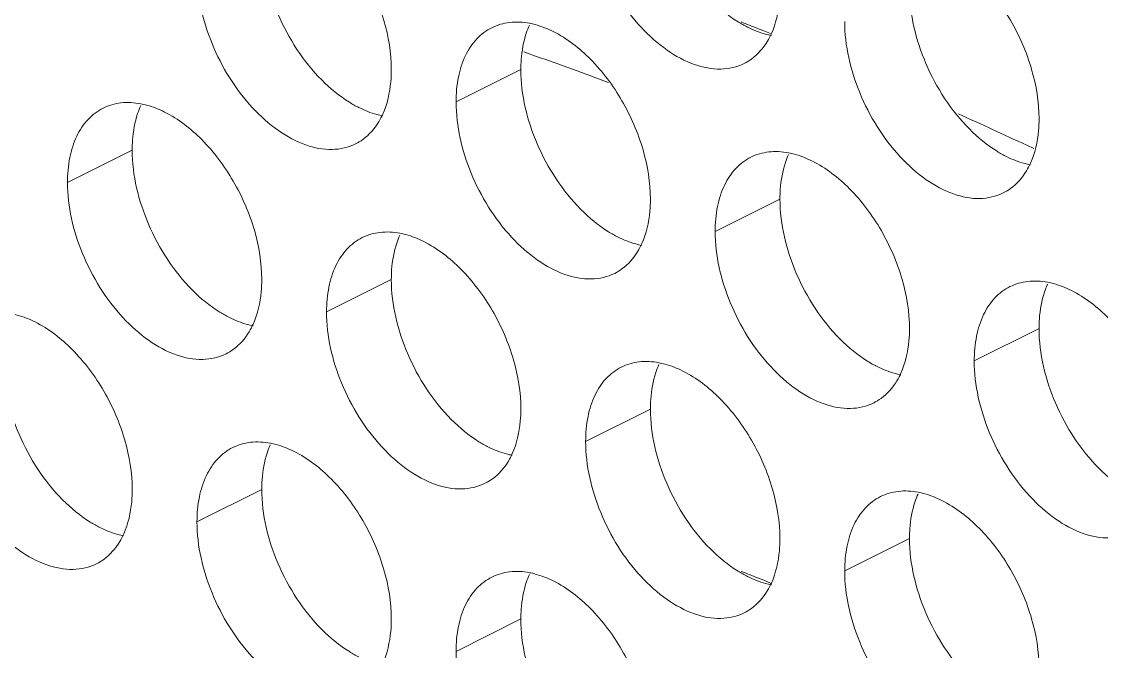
# Model space of a CAD drawing. Header units: millimetres. Extents: x 0 to 2524, y 0 to 1785.
# Drawn here: x 1860.19 to 1869.62, y 767.53 to 773.03 of the extents above; entities that cross this region are included whole.
import ezdxf

# ---------------------------------------------------------------- set-up
doc = ezdxf.new("R2010")
doc.units = ezdxf.units.MM
doc.header["$LTSCALE"] = 0.1
doc.layers.add('标注', color=251, linetype='Continuous', lineweight=9)

msp = doc.modelspace()

# ---------------------------------------------------------------- linework, layer by layer
at = {"layer": '标注'}
for p, q in [((1866.6183, 772.9744), (1866.672, 772.9529)), ((1866.672, 772.9529), (1866.731, 772.9292)), ((1864.5991, 772.7615), (1864.5767, 772.7694)), ((1864.6783, 772.7337), (1864.5991, 772.7615)), ((1864.5509, 772.6153), (1863.9852, 772.3324)), ((1861.1568, 771.9123), (1860.5911, 771.6295)), ((1861.1568, 771.9123), (1860.5911, 771.6295)), ((1868.9688, 771.9538), (1869.0297, 771.9251)), ((1866.8136, 771.4839), (1866.2479, 771.2011)), ((1863.4195, 770.781), (1862.8538, 770.4981)), ((1863.4195, 770.781), (1862.8538, 770.4981)), ((1869.0764, 770.3525), (1868.5107, 770.0697)), ((1865.6822, 769.6496), (1865.1166, 769.3667)), ((1865.6822, 769.6496), (1865.1166, 769.3667)), ((1862.2881, 768.9466), (1861.7224, 768.6638)), ((1867.945, 768.5182), (1867.3793, 768.2354)), ((1867.945, 768.5182), (1867.3793, 768.2354)), ((1866.6183, 768.1744), (1866.672, 768.1529)), ((1866.672, 768.1529), (1866.731, 768.1292)), ((1864.5509, 767.8153), (1863.9852, 767.5324))]:
    msp.add_line(p, q, dxfattribs=at)
for centre, radius, start, end in [((1850.9782, 733.8363), 42.1474, 68.21774, 68.42774), ((1865.2954, 772.7042), 0.734, 155.87957, 161.78032), ((1850.3317, 732.0915), 43.1001, 70.09916, 70.55716), ((1866.2993, 773.0748), 0.4532, 296.52559, 305.90341), ((1850.1711, 731.6477), 43.572, 69.66192, 70.09919), ((1861.9013, 772.0013), 0.734, 155.87957, 161.78032), ((1861.9013, 772.0013), 0.734, 155.87957, 161.78032), ((1849.6536, 730.747), 45.509, 64.88578, 65.71248), ((1862.9052, 772.3718), 0.4532, 296.52559, 305.90341), ((1867.5581, 771.5728), 0.734, 155.87957, 161.78032), ((1868.562, 771.9434), 0.4532, 296.52559, 305.90341), ((1864.164, 770.8699), 0.734, 155.87957, 161.78032), ((1864.164, 770.8699), 0.734, 155.87957, 161.78032), ((1865.1679, 771.2404), 0.4532, 296.52559, 305.90341), ((1869.8209, 770.4415), 0.734, 155.87957, 161.78032), ((1861.7738, 770.5375), 0.4532, 296.52559, 305.90341), ((1861.7738, 770.5375), 0.4532, 296.52559, 305.90341), ((1866.4268, 769.7385), 0.734, 155.87957, 161.78032), ((1866.4268, 769.7385), 0.734, 155.87957, 161.78032), ((1867.4307, 770.1091), 0.4532, 296.52559, 305.90341), ((1863.0326, 769.0356), 0.734, 155.87957, 161.78032), ((1864.0365, 769.4061), 0.4532, 296.52559, 305.90341), ((1864.0365, 769.4061), 0.4532, 296.52559, 305.90341), ((1868.6895, 768.6071), 0.734, 155.87957, 161.78032), ((1868.6895, 768.6071), 0.734, 155.87957, 161.78032), ((1860.6424, 768.7032), 0.4532, 296.52559, 305.90341), ((1850.9782, 729.0363), 42.1474, 68.21774, 68.42774), ((1865.2954, 767.9042), 0.734, 155.87957, 161.78032), ((1866.2993, 768.2748), 0.4532, 296.52559, 305.90341), ((1866.2993, 768.2748), 0.4532, 296.52559, 305.90341)]:
    msp.add_arc(centre, radius, start, end, dxfattribs=at)
for points, knots in [([(1866.5017, 772.6692), (1866.4391, 772.638), (1866.2892, 772.604), (1866.0514, 772.6518), (1865.813, 772.7824), (1865.5052, 773.06), (1865.2192, 773.5227), (1865.1166, 773.9551), (1865.1166, 774.1667)], [0, 0, 0, 0, 0.090718, 0.191742, 0.308104, 0.439279, 0.725532, 1, 1, 1, 1]), ([(1862.571, 774.0788), (1862.6916, 774.0184), (1862.9221, 773.8381), (1863.1884, 773.48), (1863.3695, 773.0613), (1863.4195, 772.7602), (1863.4195, 772.6153)], [0, 0, 0, 0, 0.229676, 0.488215, 0.753207, 1, 1, 1, 1]), ([(1862.8119, 772.5246), (1862.6504, 772.6874), (1862.3994, 773.0745), (1862.2881, 773.5251), (1862.2881, 773.7466)], [0, 0, 0, 0, 0.508684, 1, 1, 1, 1]), ([(1868.2278, 773.6503), (1868.3485, 773.59), (1868.579, 773.4097), (1868.8452, 773.0516), (1869.0263, 772.6329), (1869.0764, 772.3318), (1869.0764, 772.1868)], [0, 0, 0, 0, 0.229676, 0.488215, 0.753207, 1, 1, 1, 1]), ([(1863.1076, 771.9663), (1863.045, 771.9351), (1862.8951, 771.9011), (1862.6573, 771.9489), (1862.4189, 772.0795), (1862.1111, 772.357), (1861.825, 772.8197), (1861.7224, 773.2521), (1861.7224, 773.4638)], [0, 0, 0, 0, 0.090718, 0.191742, 0.308104, 0.439279, 0.725532, 1, 1, 1, 1]), ([(1866.8136, 773.3182), (1866.8136, 773.2826), (1866.8079, 773.1503), (1866.7787, 773.0177), (1866.739, 772.9293)], [0, 0, 0, 0, 0.268874, 1, 1, 1, 1]), ([(1868.4688, 772.0962), (1868.3072, 772.259), (1868.0562, 772.6461), (1867.945, 773.0967), (1867.945, 773.3182)], [0, 0, 0, 0, 0.508684, 1, 1, 1, 1]), ([(1866.5308, 772.9861), (1866.5023, 773.0003), (1866.3844, 773.0668), (1866.2789, 773.1541), (1866.206, 773.2276)], [0, 0, 0, 0, 0.235002, 1, 1, 1, 1]), ([(1864.2971, 772.9814), (1864.3454, 773.0055), (1864.4555, 773.0373), (1864.5691, 773.0304), (1864.626, 773.0196)], [0, 0, 0, 0, 0.482538, 1, 1, 1, 1]), ([(1868.7644, 771.5379), (1868.7018, 771.5066), (1868.5519, 771.4726), (1868.3141, 771.5204), (1868.0757, 771.651), (1867.7679, 771.9286), (1867.4819, 772.3913), (1867.3793, 772.8237), (1867.3793, 773.0354)], [0, 0, 0, 0, 0.090718, 0.191742, 0.308104, 0.439279, 0.725532, 1, 1, 1, 1]), ([(1863.9852, 772.3324), (1863.9852, 772.4053), (1863.9972, 772.5442), (1864.0562, 772.7344), (1864.1556, 772.8866), (1864.2482, 772.957), (1864.2971, 772.9814)], [0, 0, 0, 0, 0.289235, 0.54966, 0.782932, 1, 1, 1, 1]), ([(1864.5509, 772.6153), (1864.5509, 772.6437), (1864.5546, 772.7511), (1864.5734, 772.8585), (1864.5982, 772.9337)], [0, 0, 0, 0, 0.264225, 1, 1, 1, 1]), ([(1864.626, 773.0196), (1864.6432, 773.0163), (1864.7148, 772.9997), (1864.7837, 772.9724), (1864.8337, 772.9474)], [0, 0, 0, 0, 0.238696, 1, 1, 1, 1]), ([(1864.8337, 772.9474), (1864.9544, 772.8871), (1865.1849, 772.7067), (1865.4511, 772.3486), (1865.6322, 771.9299), (1865.6822, 771.6288), (1865.6822, 771.4839)], [0, 0, 0, 0, 0.229676, 0.488215, 0.753207, 1, 1, 1, 1]), ([(1866.7385, 772.9139), (1866.7212, 772.9172), (1866.6497, 772.9338), (1866.5808, 772.9611), (1866.5308, 772.9861)], [0, 0, 0, 0, 0.238696, 1, 1, 1, 1]), ([(1866.739, 772.9293), (1866.7287, 772.9064), (1866.6854, 772.8225), (1866.6213, 772.7483), (1866.5651, 772.7076)], [0, 0, 0, 0, 0.265525, 1, 1, 1, 1]), ([(1863.4195, 772.6153), (1863.4195, 772.5796), (1863.4138, 772.4474), (1863.3846, 772.3148), (1863.3449, 772.2264)], [0, 0, 0, 0, 0.268874, 1, 1, 1, 1]), ([(1865.0747, 771.3932), (1864.9131, 771.556), (1864.6621, 771.9432), (1864.5509, 772.3938), (1864.5509, 772.6153)], [0, 0, 0, 0, 0.508684, 1, 1, 1, 1]), ([(1863.1367, 772.2831), (1863.1082, 772.2974), (1862.9903, 772.3639), (1862.8848, 772.4512), (1862.8119, 772.5246)], [0, 0, 0, 0, 0.235002, 1, 1, 1, 1]), ([(1860.5911, 771.6295), (1860.5911, 771.7023), (1860.6031, 771.8413), (1860.6621, 772.0314), (1860.7615, 772.1837), (1860.854, 772.2541), (1860.903, 772.2785)], [0, 0, 0, 0, 0.289235, 0.54966, 0.782932, 1, 1, 1, 1]), ([(1860.5911, 771.6295), (1860.5911, 771.7023), (1860.6031, 771.8413), (1860.6621, 772.0314), (1860.7615, 772.1837), (1860.854, 772.2541), (1860.903, 772.2785)], [0, 0, 0, 0, 0.289235, 0.54966, 0.782932, 1, 1, 1, 1]), ([(1860.903, 772.2785), (1860.9513, 772.3026), (1861.0614, 772.3343), (1861.175, 772.3275), (1861.2319, 772.3166)], [0, 0, 0, 0, 0.482538, 1, 1, 1, 1]), ([(1860.903, 772.2785), (1860.9513, 772.3026), (1861.0614, 772.3343), (1861.175, 772.3275), (1861.2319, 772.3166)], [0, 0, 0, 0, 0.482538, 1, 1, 1, 1]), ([(1861.2319, 772.3166), (1861.2491, 772.3133), (1861.3207, 772.2967), (1861.3896, 772.2694), (1861.4396, 772.2444)], [0, 0, 0, 0, 0.238696, 1, 1, 1, 1]), ([(1861.2319, 772.3166), (1861.2491, 772.3133), (1861.3207, 772.2967), (1861.3896, 772.2694), (1861.4396, 772.2444)], [0, 0, 0, 0, 0.238696, 1, 1, 1, 1]), ([(1863.3443, 772.211), (1863.3271, 772.2143), (1863.2556, 772.2309), (1863.1867, 772.2581), (1863.1367, 772.2831)], [0, 0, 0, 0, 0.238696, 1, 1, 1, 1]), ([(1865.3703, 770.8349), (1865.3077, 770.8037), (1865.1578, 770.7697), (1864.92, 770.8175), (1864.6816, 770.9481), (1864.3738, 771.2257), (1864.0878, 771.6884), (1863.9852, 772.1208), (1863.9852, 772.3324)], [0, 0, 0, 0, 0.090718, 0.191742, 0.308104, 0.439279, 0.725532, 1, 1, 1, 1]), ([(1861.1568, 771.9123), (1861.1568, 771.9407), (1861.1604, 772.0482), (1861.1793, 772.1556), (1861.2041, 772.2307)], [0, 0, 0, 0, 0.264225, 1, 1, 1, 1]), ([(1861.1568, 771.9123), (1861.1568, 771.9407), (1861.1604, 772.0482), (1861.1793, 772.1556), (1861.2041, 772.2307)], [0, 0, 0, 0, 0.264225, 1, 1, 1, 1]), ([(1861.4396, 772.2444), (1861.5602, 772.1841), (1861.7908, 772.0038), (1862.057, 771.6457), (1862.2381, 771.227), (1862.2881, 770.9259), (1862.2881, 770.781)], [0, 0, 0, 0, 0.229676, 0.488215, 0.753207, 1, 1, 1, 1]), ([(1861.4396, 772.2444), (1861.5602, 772.1841), (1861.7908, 772.0038), (1862.057, 771.6457), (1862.2381, 771.227), (1862.2881, 770.9259), (1862.2881, 770.781)], [0, 0, 0, 0, 0.229676, 0.488215, 0.753207, 1, 1, 1, 1]), ([(1863.3449, 772.2264), (1863.3346, 772.2035), (1863.2913, 772.1195), (1863.2272, 772.0454), (1863.171, 772.0047)], [0, 0, 0, 0, 0.265525, 1, 1, 1, 1]), ([(1869.0764, 772.1868), (1869.0764, 772.1512), (1869.0707, 772.019), (1869.0414, 771.8863), (1869.0017, 771.798)], [0, 0, 0, 0, 0.268874, 1, 1, 1, 1]), ([(1868.7935, 771.8547), (1868.7651, 771.8689), (1868.6472, 771.9354), (1868.5417, 772.0228), (1868.4688, 772.0962)], [0, 0, 0, 0, 0.235002, 1, 1, 1, 1]), ([(1861.6806, 770.6903), (1861.519, 770.8531), (1861.268, 771.2402), (1861.1568, 771.6908), (1861.1568, 771.9123)], [0, 0, 0, 0, 0.508684, 1, 1, 1, 1]), ([(1861.6806, 770.6903), (1861.519, 770.8531), (1861.268, 771.2402), (1861.1568, 771.6908), (1861.1568, 771.9123)], [0, 0, 0, 0, 0.508684, 1, 1, 1, 1]), ([(1866.5598, 771.85), (1866.6081, 771.8741), (1866.7182, 771.9059), (1866.8319, 771.8991), (1866.8888, 771.8882)], [0, 0, 0, 0, 0.482538, 1, 1, 1, 1]), ([(1866.2479, 771.2011), (1866.2479, 771.2739), (1866.2599, 771.4128), (1866.319, 771.603), (1866.4183, 771.7552), (1866.5109, 771.8256), (1866.5598, 771.85)], [0, 0, 0, 0, 0.289235, 0.54966, 0.782932, 1, 1, 1, 1]), ([(1866.8136, 771.4839), (1866.8136, 771.5123), (1866.8173, 771.6198), (1866.8361, 771.7272), (1866.8609, 771.8023)], [0, 0, 0, 0, 0.264225, 1, 1, 1, 1]), ([(1866.8888, 771.8882), (1866.906, 771.8849), (1866.9775, 771.8683), (1867.0465, 771.841), (1867.0965, 771.816)], [0, 0, 0, 0, 0.238696, 1, 1, 1, 1]), ([(1867.0965, 771.816), (1867.2171, 771.7557), (1867.4476, 771.5753), (1867.7138, 771.2173), (1867.895, 770.7985), (1867.945, 770.4975), (1867.945, 770.3525)], [0, 0, 0, 0, 0.229676, 0.488215, 0.753207, 1, 1, 1, 1]), ([(1869.0012, 771.7825), (1868.984, 771.7858), (1868.9124, 771.8024), (1868.8435, 771.8297), (1868.7935, 771.8547)], [0, 0, 0, 0, 0.238696, 1, 1, 1, 1]), ([(1869.0017, 771.798), (1868.9914, 771.7751), (1868.9482, 771.6911), (1868.8841, 771.617), (1868.8278, 771.5763)], [0, 0, 0, 0, 0.265525, 1, 1, 1, 1]), ([(1861.9762, 770.132), (1861.9136, 770.1007), (1861.7637, 770.0668), (1861.5259, 770.1145), (1861.2875, 770.2452), (1860.9797, 770.5227), (1860.6937, 770.9854), (1860.5911, 771.4178), (1860.5911, 771.6295)], [0, 0, 0, 0, 0.090718, 0.191742, 0.308104, 0.439279, 0.725532, 1, 1, 1, 1]), ([(1861.9762, 770.132), (1861.9136, 770.1007), (1861.7637, 770.0668), (1861.5259, 770.1145), (1861.2875, 770.2452), (1860.9797, 770.5227), (1860.6937, 770.9854), (1860.5911, 771.4178), (1860.5911, 771.6295)], [0, 0, 0, 0, 0.090718, 0.191742, 0.308104, 0.439279, 0.725532, 1, 1, 1, 1]), ([(1865.6822, 771.4839), (1865.6822, 771.4483), (1865.6765, 771.316), (1865.6473, 771.1834), (1865.6076, 771.095)], [0, 0, 0, 0, 0.268874, 1, 1, 1, 1]), ([(1867.3374, 770.2619), (1867.1759, 770.4246), (1866.9249, 770.8118), (1866.8136, 771.2624), (1866.8136, 771.4839)], [0, 0, 0, 0, 0.508684, 1, 1, 1, 1]), ([(1865.3994, 771.1518), (1865.371, 771.166), (1865.2531, 771.2325), (1865.1476, 771.3198), (1865.0747, 771.3932)], [0, 0, 0, 0, 0.235002, 1, 1, 1, 1]), ([(1862.8538, 770.4981), (1862.8538, 770.571), (1862.8658, 770.7099), (1862.9248, 770.9001), (1863.0242, 771.0523), (1863.1168, 771.1227), (1863.1657, 771.1471)], [0, 0, 0, 0, 0.289235, 0.54966, 0.782932, 1, 1, 1, 1]), ([(1862.8538, 770.4981), (1862.8538, 770.571), (1862.8658, 770.7099), (1862.9248, 770.9001), (1863.0242, 771.0523), (1863.1168, 771.1227), (1863.1657, 771.1471)], [0, 0, 0, 0, 0.289235, 0.54966, 0.782932, 1, 1, 1, 1]), ([(1863.1657, 771.1471), (1863.214, 771.1712), (1863.3241, 771.2029), (1863.4378, 771.1961), (1863.4946, 771.1853)], [0, 0, 0, 0, 0.482538, 1, 1, 1, 1]), ([(1863.1657, 771.1471), (1863.214, 771.1712), (1863.3241, 771.2029), (1863.4378, 771.1961), (1863.4946, 771.1853)], [0, 0, 0, 0, 0.482538, 1, 1, 1, 1]), ([(1863.4946, 771.1853), (1863.5119, 771.182), (1863.5834, 771.1653), (1863.6523, 771.1381), (1863.7023, 771.1131)], [0, 0, 0, 0, 0.238696, 1, 1, 1, 1]), ([(1863.4946, 771.1853), (1863.5119, 771.182), (1863.5834, 771.1653), (1863.6523, 771.1381), (1863.7023, 771.1131)], [0, 0, 0, 0, 0.238696, 1, 1, 1, 1]), ([(1865.6071, 771.0796), (1865.5899, 771.0829), (1865.5183, 771.0995), (1865.4494, 771.1268), (1865.3994, 771.1518)], [0, 0, 0, 0, 0.238696, 1, 1, 1, 1]), ([(1867.6331, 769.7035), (1867.5705, 769.6723), (1867.4205, 769.6383), (1867.1828, 769.6861), (1866.9443, 769.8167), (1866.6366, 770.0943), (1866.3505, 770.557), (1866.2479, 770.9894), (1866.2479, 771.2011)], [0, 0, 0, 0, 0.090718, 0.191742, 0.308104, 0.439279, 0.725532, 1, 1, 1, 1]), ([(1863.4195, 770.781), (1863.4195, 770.8094), (1863.4232, 770.9168), (1863.442, 771.0242), (1863.4668, 771.0994)], [0, 0, 0, 0, 0.264225, 1, 1, 1, 1]), ([(1863.4195, 770.781), (1863.4195, 770.8094), (1863.4232, 770.9168), (1863.442, 771.0242), (1863.4668, 771.0994)], [0, 0, 0, 0, 0.264225, 1, 1, 1, 1]), ([(1863.7023, 771.1131), (1863.823, 771.0528), (1864.0535, 770.8724), (1864.3197, 770.5143), (1864.5009, 770.0956), (1864.5509, 769.7945), (1864.5509, 769.6496)], [0, 0, 0, 0, 0.229676, 0.488215, 0.753207, 1, 1, 1, 1]), ([(1863.7023, 771.1131), (1863.823, 771.0528), (1864.0535, 770.8724), (1864.3197, 770.5143), (1864.5009, 770.0956), (1864.5509, 769.7945), (1864.5509, 769.6496)], [0, 0, 0, 0, 0.229676, 0.488215, 0.753207, 1, 1, 1, 1]), ([(1865.6076, 771.095), (1865.5973, 771.0721), (1865.5541, 770.9882), (1865.4899, 770.914), (1865.4337, 770.8733)], [0, 0, 0, 0, 0.265525, 1, 1, 1, 1]), ([(1862.2881, 770.781), (1862.2881, 770.7453), (1862.2824, 770.6131), (1862.2532, 770.4804), (1862.2135, 770.3921)], [0, 0, 0, 0, 0.268874, 1, 1, 1, 1]), ([(1862.2881, 770.781), (1862.2881, 770.7453), (1862.2824, 770.6131), (1862.2532, 770.4804), (1862.2135, 770.3921)], [0, 0, 0, 0, 0.268874, 1, 1, 1, 1]), ([(1863.9433, 769.5589), (1863.7817, 769.7217), (1863.5307, 770.1089), (1863.4195, 770.5594), (1863.4195, 770.781)], [0, 0, 0, 0, 0.508684, 1, 1, 1, 1]), ([(1863.9433, 769.5589), (1863.7817, 769.7217), (1863.5307, 770.1089), (1863.4195, 770.5594), (1863.4195, 770.781)], [0, 0, 0, 0, 0.508684, 1, 1, 1, 1]), ([(1868.8226, 770.7187), (1868.8709, 770.7428), (1868.981, 770.7745), (1869.0946, 770.7677), (1869.1515, 770.7568)], [0, 0, 0, 0, 0.482538, 1, 1, 1, 1]), ([(1862.0053, 770.4488), (1861.9769, 770.463), (1861.8589, 770.5295), (1861.7534, 770.6169), (1861.6806, 770.6903)], [0, 0, 0, 0, 0.235002, 1, 1, 1, 1]), ([(1862.0053, 770.4488), (1861.9769, 770.463), (1861.8589, 770.5295), (1861.7534, 770.6169), (1861.6806, 770.6903)], [0, 0, 0, 0, 0.235002, 1, 1, 1, 1]), ([(1868.5107, 770.0697), (1868.5107, 770.1425), (1868.5227, 770.2815), (1868.5817, 770.4716), (1868.6811, 770.6239), (1868.7736, 770.6943), (1868.8226, 770.7187)], [0, 0, 0, 0, 0.289235, 0.54966, 0.782932, 1, 1, 1, 1]), ([(1869.0764, 770.3525), (1869.0764, 770.3809), (1869.08, 770.4884), (1869.0989, 770.5958), (1869.1237, 770.6709)], [0, 0, 0, 0, 0.264225, 1, 1, 1, 1]), ([(1869.1515, 770.7568), (1869.1687, 770.7535), (1869.2403, 770.7369), (1869.3092, 770.7096), (1869.3592, 770.6847)], [0, 0, 0, 0, 0.238696, 1, 1, 1, 1]), ([(1869.3592, 770.6847), (1869.4798, 770.6243), (1869.7104, 770.444), (1869.9766, 770.0859), (1870.1577, 769.6672), (1870.2077, 769.3661), (1870.2077, 769.2212)], [0, 0, 0, 0, 0.229676, 0.488215, 0.753207, 1, 1, 1, 1]), ([(1860.1005, 770.4823), (1860.1177, 770.479), (1860.1893, 770.4624), (1860.2582, 770.4351), (1860.3082, 770.4101)], [0, 0, 0, 0, 0.238696, 1, 1, 1, 1]), ([(1864.239, 769.0006), (1864.1764, 768.9694), (1864.0264, 768.9354), (1863.7886, 768.9832), (1863.5502, 769.1138), (1863.2424, 769.3914), (1862.9564, 769.8541), (1862.8538, 770.2865), (1862.8538, 770.4981)], [0, 0, 0, 0, 0.090718, 0.191742, 0.308104, 0.439279, 0.725532, 1, 1, 1, 1]), ([(1864.239, 769.0006), (1864.1764, 768.9694), (1864.0264, 768.9354), (1863.7886, 768.9832), (1863.5502, 769.1138), (1863.2424, 769.3914), (1862.9564, 769.8541), (1862.8538, 770.2865), (1862.8538, 770.4981)], [0, 0, 0, 0, 0.090718, 0.191742, 0.308104, 0.439279, 0.725532, 1, 1, 1, 1]), ([(1860.3082, 770.4101), (1860.4289, 770.3498), (1860.6594, 770.1695), (1860.9256, 769.8114), (1861.1067, 769.3927), (1861.1568, 769.0916), (1861.1568, 768.9466)], [0, 0, 0, 0, 0.229676, 0.488215, 0.753207, 1, 1, 1, 1]), ([(1862.213, 770.3766), (1862.1958, 770.3799), (1862.1242, 770.3966), (1862.0553, 770.4238), (1862.0053, 770.4488)], [0, 0, 0, 0, 0.238696, 1, 1, 1, 1]), ([(1862.213, 770.3766), (1862.1958, 770.3799), (1862.1242, 770.3966), (1862.0553, 770.4238), (1862.0053, 770.4488)], [0, 0, 0, 0, 0.238696, 1, 1, 1, 1]), ([(1862.2135, 770.3921), (1862.2032, 770.3692), (1862.1599, 770.2852), (1862.0958, 770.2111), (1862.0396, 770.1704)], [0, 0, 0, 0, 0.265525, 1, 1, 1, 1]), ([(1862.2135, 770.3921), (1862.2032, 770.3692), (1862.1599, 770.2852), (1862.0958, 770.2111), (1862.0396, 770.1704)], [0, 0, 0, 0, 0.265525, 1, 1, 1, 1]), ([(1867.945, 770.3525), (1867.945, 770.3169), (1867.9393, 770.1846), (1867.9101, 770.052), (1867.8704, 769.9637)], [0, 0, 0, 0, 0.268874, 1, 1, 1, 1]), ([(1869.6002, 769.1305), (1869.4386, 769.2933), (1869.1876, 769.6804), (1869.0764, 770.131), (1869.0764, 770.3525)], [0, 0, 0, 0, 0.508684, 1, 1, 1, 1]), ([(1867.6621, 770.0204), (1867.6337, 770.0346), (1867.5158, 770.1011), (1867.4103, 770.1884), (1867.3374, 770.2619)], [0, 0, 0, 0, 0.235002, 1, 1, 1, 1]), ([(1860.5492, 768.856), (1860.3876, 769.0188), (1860.1366, 769.4059), (1860.0254, 769.8565), (1860.0254, 770.078)], [0, 0, 0, 0, 0.508684, 1, 1, 1, 1]), ([(1865.1166, 769.3667), (1865.1166, 769.4396), (1865.1286, 769.5785), (1865.1876, 769.7687), (1865.287, 769.9209), (1865.3795, 769.9913), (1865.4285, 770.0157)], [0, 0, 0, 0, 0.289235, 0.54966, 0.782932, 1, 1, 1, 1]), ([(1865.1166, 769.3667), (1865.1166, 769.4396), (1865.1286, 769.5785), (1865.1876, 769.7687), (1865.287, 769.9209), (1865.3795, 769.9913), (1865.4285, 770.0157)], [0, 0, 0, 0, 0.289235, 0.54966, 0.782932, 1, 1, 1, 1]), ([(1865.4285, 770.0157), (1865.4768, 770.0398), (1865.5869, 770.0716), (1865.7005, 770.0648), (1865.7574, 770.0539)], [0, 0, 0, 0, 0.482538, 1, 1, 1, 1]), ([(1865.4285, 770.0157), (1865.4768, 770.0398), (1865.5869, 770.0716), (1865.7005, 770.0648), (1865.7574, 770.0539)], [0, 0, 0, 0, 0.482538, 1, 1, 1, 1]), ([(1865.7574, 770.0539), (1865.7746, 770.0506), (1865.8462, 770.034), (1865.9151, 770.0067), (1865.9651, 769.9817)], [0, 0, 0, 0, 0.238696, 1, 1, 1, 1]), ([(1865.7574, 770.0539), (1865.7746, 770.0506), (1865.8462, 770.034), (1865.9151, 770.0067), (1865.9651, 769.9817)], [0, 0, 0, 0, 0.238696, 1, 1, 1, 1]), ([(1867.8698, 769.9482), (1867.8526, 769.9515), (1867.781, 769.9681), (1867.7121, 769.9954), (1867.6621, 770.0204)], [0, 0, 0, 0, 0.238696, 1, 1, 1, 1]), ([(1869.8958, 768.5722), (1869.8332, 768.5409), (1869.6833, 768.507), (1869.4455, 768.5547), (1869.2071, 768.6854), (1868.8993, 768.9629), (1868.6133, 769.4256), (1868.5107, 769.858), (1868.5107, 770.0697)], [0, 0, 0, 0, 0.090718, 0.191742, 0.308104, 0.439279, 0.725532, 1, 1, 1, 1]), ([(1865.6822, 769.6496), (1865.6822, 769.678), (1865.6859, 769.7855), (1865.7047, 769.8929), (1865.7296, 769.968)], [0, 0, 0, 0, 0.264225, 1, 1, 1, 1]), ([(1865.6822, 769.6496), (1865.6822, 769.678), (1865.6859, 769.7855), (1865.7047, 769.8929), (1865.7296, 769.968)], [0, 0, 0, 0, 0.264225, 1, 1, 1, 1]), ([(1865.9651, 769.9817), (1866.0857, 769.9214), (1866.3163, 769.741), (1866.5825, 769.383), (1866.7636, 768.9642), (1866.8136, 768.6632), (1866.8136, 768.5182)], [0, 0, 0, 0, 0.229676, 0.488215, 0.753207, 1, 1, 1, 1]), ([(1865.9651, 769.9817), (1866.0857, 769.9214), (1866.3163, 769.741), (1866.5825, 769.383), (1866.7636, 768.9642), (1866.8136, 768.6632), (1866.8136, 768.5182)], [0, 0, 0, 0, 0.229676, 0.488215, 0.753207, 1, 1, 1, 1]), ([(1867.8704, 769.9637), (1867.8601, 769.9408), (1867.8168, 769.8568), (1867.7527, 769.7827), (1867.6965, 769.7419)], [0, 0, 0, 0, 0.265525, 1, 1, 1, 1]), ([(1860.8449, 768.2977), (1860.7823, 768.2664), (1860.6323, 768.2324), (1860.3945, 768.2802), (1860.1561, 768.4108), (1859.8483, 768.6884), (1859.5623, 769.1511), (1859.4597, 769.5835), (1859.4597, 769.7952)], [0, 0, 0, 0, 0.090718, 0.191742, 0.308104, 0.439279, 0.725532, 1, 1, 1, 1]), ([(1864.5509, 769.6496), (1864.5509, 769.614), (1864.5452, 769.4817), (1864.5159, 769.3491), (1864.4762, 769.2607)], [0, 0, 0, 0, 0.268874, 1, 1, 1, 1]), ([(1864.5509, 769.6496), (1864.5509, 769.614), (1864.5452, 769.4817), (1864.5159, 769.3491), (1864.4762, 769.2607)], [0, 0, 0, 0, 0.268874, 1, 1, 1, 1]), ([(1866.206, 768.4276), (1866.0445, 768.5903), (1865.7935, 768.9775), (1865.6822, 769.4281), (1865.6822, 769.6496)], [0, 0, 0, 0, 0.508684, 1, 1, 1, 1]), ([(1866.206, 768.4276), (1866.0445, 768.5903), (1865.7935, 768.9775), (1865.6822, 769.4281), (1865.6822, 769.6496)], [0, 0, 0, 0, 0.508684, 1, 1, 1, 1]), ([(1864.268, 769.3175), (1864.2396, 769.3317), (1864.1217, 769.3982), (1864.0162, 769.4855), (1863.9433, 769.5589)], [0, 0, 0, 0, 0.235002, 1, 1, 1, 1]), ([(1864.268, 769.3175), (1864.2396, 769.3317), (1864.1217, 769.3982), (1864.0162, 769.4855), (1863.9433, 769.5589)], [0, 0, 0, 0, 0.235002, 1, 1, 1, 1]), ([(1862.0343, 769.3128), (1862.0827, 769.3369), (1862.1927, 769.3686), (1862.3064, 769.3618), (1862.3633, 769.3509)], [0, 0, 0, 0, 0.482538, 1, 1, 1, 1]), ([(1862.3633, 769.3509), (1862.3805, 769.3477), (1862.4521, 769.331), (1862.521, 769.3038), (1862.571, 769.2788)], [0, 0, 0, 0, 0.238696, 1, 1, 1, 1]), ([(1866.5017, 767.8692), (1866.4391, 767.838), (1866.2892, 767.804), (1866.0514, 767.8518), (1865.813, 767.9824), (1865.5052, 768.26), (1865.2192, 768.7227), (1865.1166, 769.1551), (1865.1166, 769.3667)], [0, 0, 0, 0, 0.090718, 0.191742, 0.308104, 0.439279, 0.725532, 1, 1, 1, 1]), ([(1866.5017, 767.8692), (1866.4391, 767.838), (1866.2892, 767.804), (1866.0514, 767.8518), (1865.813, 767.9824), (1865.5052, 768.26), (1865.2192, 768.7227), (1865.1166, 769.1551), (1865.1166, 769.3667)], [0, 0, 0, 0, 0.090718, 0.191742, 0.308104, 0.439279, 0.725532, 1, 1, 1, 1]), ([(1861.7224, 768.6638), (1861.7224, 768.7366), (1861.7344, 768.8756), (1861.7935, 769.0658), (1861.8929, 769.218), (1861.9854, 769.2884), (1862.0343, 769.3128)], [0, 0, 0, 0, 0.289235, 0.54966, 0.782932, 1, 1, 1, 1]), ([(1862.2881, 768.9466), (1862.2881, 768.9751), (1862.2918, 769.0825), (1862.3106, 769.1899), (1862.3355, 769.2651)], [0, 0, 0, 0, 0.264225, 1, 1, 1, 1]), ([(1862.571, 769.2788), (1862.6916, 769.2184), (1862.9221, 769.0381), (1863.1884, 768.68), (1863.3695, 768.2613), (1863.4195, 767.9602), (1863.4195, 767.8153)], [0, 0, 0, 0, 0.229676, 0.488215, 0.753207, 1, 1, 1, 1]), ([(1864.4757, 769.2453), (1864.4585, 769.2486), (1864.3869, 769.2652), (1864.318, 769.2925), (1864.268, 769.3175)], [0, 0, 0, 0, 0.238696, 1, 1, 1, 1]), ([(1864.4757, 769.2453), (1864.4585, 769.2486), (1864.3869, 769.2652), (1864.318, 769.2925), (1864.268, 769.3175)], [0, 0, 0, 0, 0.238696, 1, 1, 1, 1]), ([(1864.4762, 769.2607), (1864.466, 769.2378), (1864.4227, 769.1538), (1864.3586, 769.0797), (1864.3023, 769.039)], [0, 0, 0, 0, 0.265525, 1, 1, 1, 1]), ([(1864.4762, 769.2607), (1864.466, 769.2378), (1864.4227, 769.1538), (1864.3586, 769.0797), (1864.3023, 769.039)], [0, 0, 0, 0, 0.265525, 1, 1, 1, 1]), ([(1869.9249, 768.889), (1869.8965, 768.9032), (1869.7785, 768.9697), (1869.673, 769.0571), (1869.6002, 769.1305)], [0, 0, 0, 0, 0.235002, 1, 1, 1, 1]), ([(1861.1568, 768.9466), (1861.1568, 768.911), (1861.1511, 768.7788), (1861.1218, 768.6461), (1861.0821, 768.5578)], [0, 0, 0, 0, 0.268874, 1, 1, 1, 1]), ([(1862.8119, 767.7246), (1862.6504, 767.8874), (1862.3994, 768.2745), (1862.2881, 768.7251), (1862.2881, 768.9466)], [0, 0, 0, 0, 0.508684, 1, 1, 1, 1]), ([(1867.3793, 768.2354), (1867.3793, 768.3082), (1867.3913, 768.4471), (1867.4503, 768.6373), (1867.5497, 768.7895), (1867.6423, 768.86), (1867.6912, 768.8844)], [0, 0, 0, 0, 0.289235, 0.54966, 0.782932, 1, 1, 1, 1]), ([(1867.3793, 768.2354), (1867.3793, 768.3082), (1867.3913, 768.4471), (1867.4503, 768.6373), (1867.5497, 768.7895), (1867.6423, 768.86), (1867.6912, 768.8844)], [0, 0, 0, 0, 0.289235, 0.54966, 0.782932, 1, 1, 1, 1]), ([(1867.6912, 768.8844), (1867.7395, 768.9085), (1867.8496, 768.9402), (1867.9633, 768.9334), (1868.0201, 768.9225)], [0, 0, 0, 0, 0.482538, 1, 1, 1, 1]), ([(1867.6912, 768.8844), (1867.7395, 768.9085), (1867.8496, 768.9402), (1867.9633, 768.9334), (1868.0201, 768.9225)], [0, 0, 0, 0, 0.482538, 1, 1, 1, 1]), ([(1868.0201, 768.9225), (1868.0373, 768.9192), (1868.1089, 768.9026), (1868.1778, 768.8753), (1868.2278, 768.8503)], [0, 0, 0, 0, 0.238696, 1, 1, 1, 1]), ([(1868.0201, 768.9225), (1868.0373, 768.9192), (1868.1089, 768.9026), (1868.1778, 768.8753), (1868.2278, 768.8503)], [0, 0, 0, 0, 0.238696, 1, 1, 1, 1]), ([(1860.8739, 768.6145), (1860.8455, 768.6287), (1860.7276, 768.6952), (1860.6221, 768.7826), (1860.5492, 768.856)], [0, 0, 0, 0, 0.235002, 1, 1, 1, 1]), ([(1867.945, 768.5182), (1867.945, 768.5466), (1867.9487, 768.6541), (1867.9675, 768.7615), (1867.9923, 768.8366)], [0, 0, 0, 0, 0.264225, 1, 1, 1, 1]), ([(1867.945, 768.5182), (1867.945, 768.5466), (1867.9487, 768.6541), (1867.9675, 768.7615), (1867.9923, 768.8366)], [0, 0, 0, 0, 0.264225, 1, 1, 1, 1]), ([(1868.2278, 768.8503), (1868.3485, 768.79), (1868.579, 768.6097), (1868.8452, 768.2516), (1869.0263, 767.8329), (1869.0764, 767.5318), (1869.0764, 767.3868)], [0, 0, 0, 0, 0.229676, 0.488215, 0.753207, 1, 1, 1, 1]), ([(1868.2278, 768.8503), (1868.3485, 768.79), (1868.579, 768.6097), (1868.8452, 768.2516), (1869.0263, 767.8329), (1869.0764, 767.5318), (1869.0764, 767.3868)], [0, 0, 0, 0, 0.229676, 0.488215, 0.753207, 1, 1, 1, 1]), ([(1861.0816, 768.5423), (1861.0644, 768.5456), (1860.9928, 768.5622), (1860.9239, 768.5895), (1860.8739, 768.6145)], [0, 0, 0, 0, 0.238696, 1, 1, 1, 1]), ([(1863.1076, 767.1663), (1863.045, 767.1351), (1862.8951, 767.1011), (1862.6573, 767.1489), (1862.4189, 767.2795), (1862.1111, 767.557), (1861.825, 768.0197), (1861.7224, 768.4521), (1861.7224, 768.6638)], [0, 0, 0, 0, 0.090718, 0.191742, 0.308104, 0.439279, 0.725532, 1, 1, 1, 1]), ([(1861.0821, 768.5578), (1861.0718, 768.5349), (1861.0286, 768.4509), (1860.9645, 768.3768), (1860.9082, 768.3361)], [0, 0, 0, 0, 0.265525, 1, 1, 1, 1]), ([(1866.8136, 768.5182), (1866.8136, 768.4826), (1866.8079, 768.3503), (1866.7787, 768.2177), (1866.739, 768.1293)], [0, 0, 0, 0, 0.268874, 1, 1, 1, 1]), ([(1866.8136, 768.5182), (1866.8136, 768.4826), (1866.8079, 768.3503), (1866.7787, 768.2177), (1866.739, 768.1293)], [0, 0, 0, 0, 0.268874, 1, 1, 1, 1]), ([(1868.4688, 767.2962), (1868.3072, 767.459), (1868.0562, 767.8461), (1867.945, 768.2967), (1867.945, 768.5182)], [0, 0, 0, 0, 0.508684, 1, 1, 1, 1]), ([(1868.4688, 767.2962), (1868.3072, 767.459), (1868.0562, 767.8461), (1867.945, 768.2967), (1867.945, 768.5182)], [0, 0, 0, 0, 0.508684, 1, 1, 1, 1]), ([(1866.5308, 768.1861), (1866.5023, 768.2003), (1866.3844, 768.2668), (1866.2789, 768.3541), (1866.206, 768.4276)], [0, 0, 0, 0, 0.235002, 1, 1, 1, 1]), ([(1866.5308, 768.1861), (1866.5023, 768.2003), (1866.3844, 768.2668), (1866.2789, 768.3541), (1866.206, 768.4276)], [0, 0, 0, 0, 0.235002, 1, 1, 1, 1]), ([(1864.2971, 768.1814), (1864.3454, 768.2055), (1864.4555, 768.2373), (1864.5691, 768.2304), (1864.626, 768.2196)], [0, 0, 0, 0, 0.482538, 1, 1, 1, 1]), ([(1864.626, 768.2196), (1864.6432, 768.2163), (1864.7148, 768.1997), (1864.7837, 768.1724), (1864.8337, 768.1474)], [0, 0, 0, 0, 0.238696, 1, 1, 1, 1]), ([(1868.7644, 766.7379), (1868.7018, 766.7066), (1868.5519, 766.6726), (1868.3141, 766.7204), (1868.0757, 766.851), (1867.7679, 767.1286), (1867.4819, 767.5913), (1867.3793, 768.0237), (1867.3793, 768.2354)], [0, 0, 0, 0, 0.090718, 0.191742, 0.308104, 0.439279, 0.725532, 1, 1, 1, 1]), ([(1868.7644, 766.7379), (1868.7018, 766.7066), (1868.5519, 766.6726), (1868.3141, 766.7204), (1868.0757, 766.851), (1867.7679, 767.1286), (1867.4819, 767.5913), (1867.3793, 768.0237), (1867.3793, 768.2354)], [0, 0, 0, 0, 0.090718, 0.191742, 0.308104, 0.439279, 0.725532, 1, 1, 1, 1]), ([(1863.9852, 767.5324), (1863.9852, 767.6053), (1863.9972, 767.7442), (1864.0562, 767.9344), (1864.1556, 768.0866), (1864.2482, 768.157), (1864.2971, 768.1814)], [0, 0, 0, 0, 0.289235, 0.54966, 0.782932, 1, 1, 1, 1]), ([(1864.5509, 767.8153), (1864.5509, 767.8437), (1864.5546, 767.9511), (1864.5734, 768.0585), (1864.5982, 768.1337)], [0, 0, 0, 0, 0.264225, 1, 1, 1, 1]), ([(1864.8337, 768.1474), (1864.9544, 768.0871), (1865.1849, 767.9067), (1865.4511, 767.5486), (1865.6322, 767.1299), (1865.6822, 766.8288), (1865.6822, 766.6839)], [0, 0, 0, 0, 0.229676, 0.488215, 0.753207, 1, 1, 1, 1]), ([(1866.7385, 768.1139), (1866.7212, 768.1172), (1866.6497, 768.1338), (1866.5808, 768.1611), (1866.5308, 768.1861)], [0, 0, 0, 0, 0.238696, 1, 1, 1, 1]), ([(1866.7385, 768.1139), (1866.7212, 768.1172), (1866.6497, 768.1338), (1866.5808, 768.1611), (1866.5308, 768.1861)], [0, 0, 0, 0, 0.238696, 1, 1, 1, 1]), ([(1866.739, 768.1293), (1866.7287, 768.1064), (1866.6854, 768.0225), (1866.6213, 767.9483), (1866.5651, 767.9076)], [0, 0, 0, 0, 0.265525, 1, 1, 1, 1]), ([(1866.739, 768.1293), (1866.7287, 768.1064), (1866.6854, 768.0225), (1866.6213, 767.9483), (1866.5651, 767.9076)], [0, 0, 0, 0, 0.265525, 1, 1, 1, 1]), ([(1863.4195, 767.8153), (1863.4195, 767.7796), (1863.4138, 767.6474), (1863.3846, 767.5148), (1863.3449, 767.4264)], [0, 0, 0, 0, 0.268874, 1, 1, 1, 1]), ([(1865.0747, 766.5932), (1864.9131, 766.756), (1864.6621, 767.1432), (1864.5509, 767.5938), (1864.5509, 767.8153)], [0, 0, 0, 0, 0.508684, 1, 1, 1, 1]), ([(1863.1367, 767.4831), (1863.1082, 767.4974), (1862.9903, 767.5639), (1862.8848, 767.6512), (1862.8119, 767.7246)], [0, 0, 0, 0, 0.235002, 1, 1, 1, 1]), ([(1865.3703, 766.0349), (1865.3077, 766.0037), (1865.1578, 765.9697), (1864.92, 766.0175), (1864.6816, 766.1481), (1864.3738, 766.4257), (1864.0878, 766.8884), (1863.9852, 767.3208), (1863.9852, 767.5324)], [0, 0, 0, 0, 0.090718, 0.191742, 0.308104, 0.439279, 0.725532, 1, 1, 1, 1])]:
    msp.add_open_spline(points, degree=3, knots=knots, dxfattribs=at)

doc.saveas('drawing.dxf')
